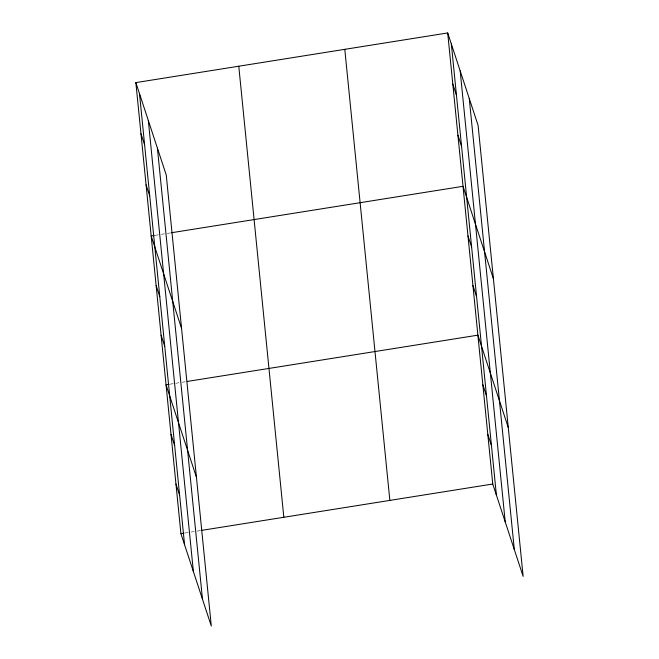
<?xml version="1.0" encoding="UTF-8"?>
<svg xmlns="http://www.w3.org/2000/svg" width="659" height="659" viewBox="0 0 659 659"><rect width="100%" height="100%" fill="white"/><g stroke="black" fill="none" stroke-linecap="round" stroke-linejoin="round"><path stroke-width="0.49" stroke-dasharray="3.29 2.47" d="M155.219 235.321L160.261 234.522M161.274 234.357L166.315 233.558M167.328 233.393L170.352 232.915M170.088 384.172L181.184 382.409M182.197 382.245L185.22 381.767M184.957 533.024L190.006 532.217M191.011 532.06L196.053 531.253M197.066 531.096L200.089 530.61"/><path stroke-width="0.99" d="M135.861 82.606L166.241 174.989L211.3 626.05L180.92 533.666L135.861 82.606L447.7 32.95L478.08 125.334L523.139 576.394L492.759 484.011L447.7 32.95M154.214 235.485L151.183 235.963L181.554 328.355M171.365 232.751L463.022 186.308L493.393 278.691M169.083 384.337L166.052 384.815L196.431 477.198M187.238 381.446L477.89 335.159L508.27 427.543M180.92 533.666L183.952 533.18M201.102 530.454L492.759 484.011M452.807 84.072L456.448 95.135M457.914 135.194L461.555 146.257M467.981 235.93L471.622 246.993M472.94 285.545L476.572 296.608M482.849 384.774L486.49 395.845M487.808 434.388L491.441 445.459M140.968 133.728L144.609 144.791M146.076 184.85L149.717 195.912M156.142 285.586L159.783 296.649M161.101 335.2L164.734 346.263M171.01 434.429L174.651 445.5M175.969 484.052L179.602 495.115M469.257 98.496L514.317 549.557M460.163 70.851L505.222 521.912M451.341 44.021L496.4 495.074M344.797 49.334L389.856 500.395M238.772 66.221L283.831 517.282M157.419 148.16L202.478 599.212M148.324 120.506L193.384 571.567M139.502 93.677L184.561 544.729"/></g></svg>
